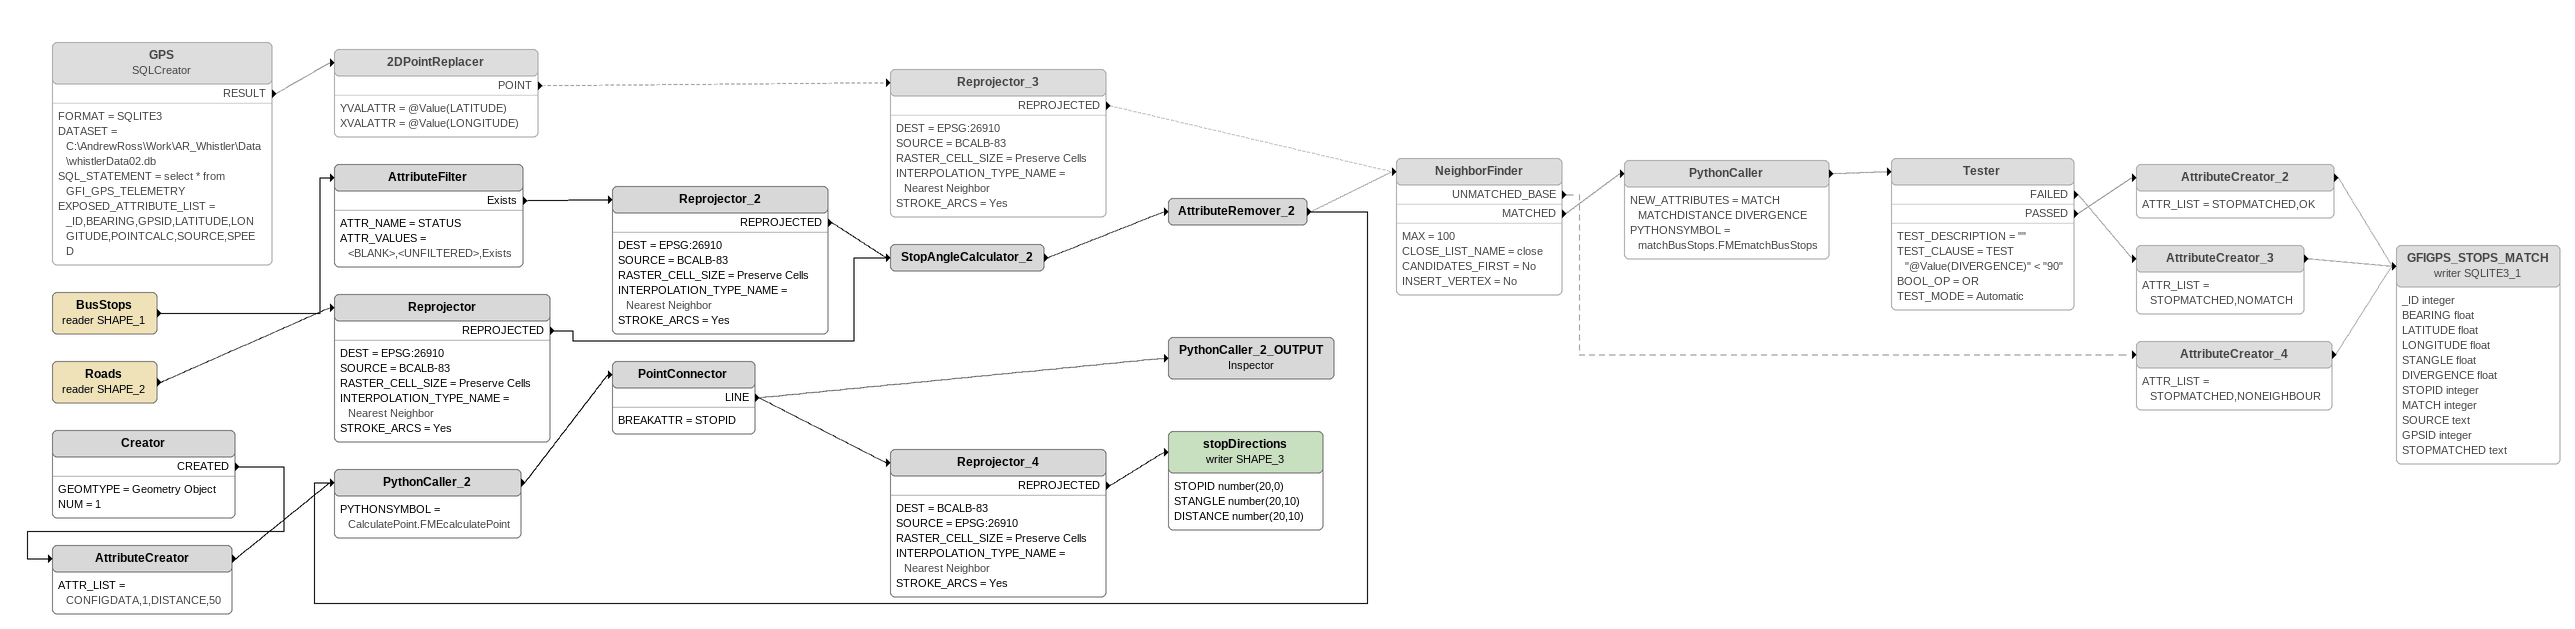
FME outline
GPS: SQLCreator [off]
    FORMAT = SQLITE3
    DATASET = C:\AndrewRoss\Work\AR_Whistler\Data\whistlerData02.db
    SQL_STATEMENT = select * from GFI_GPS_TELEMETRY
    EXPOSED_ATTRIBUTE_LIST = _ID,BEARING,GPSID,LATITUDE,LONGITUDE,POINTCALC,SOURCE,SPEED
    RESULT -> 2DPointReplacer [off]
2DPointReplacer [off]
    YVALATTR = @Value(LATITUDE)
    XVALATTR = @Value(LONGITUDE)
    POINT -> Reprojector_3 [off]
Reprojector_3 [off]
    DEST = EPSG:26910
    SOURCE = BCALB-83
    RASTER_CELL_SIZE = Preserve Cells
    INTERPOLATION_TYPE_NAME = Nearest Neighbor
    STROKE_ARCS = Yes
    REPROJECTED -> NeighborFinder [off]
BusStops (reader SHAPE_1)
    -> AttributeFilter
AttributeFilter
    ATTR_NAME = STATUS
    ATTR_VALUES = <BLANK>,<UNFILTERED>,Exists
    Exists -> Reprojector_2
Reprojector_2
    DEST = EPSG:26910
    SOURCE = BCALB-83
    RASTER_CELL_SIZE = Preserve Cells
    INTERPOLATION_TYPE_NAME = Nearest Neighbor
    STROKE_ARCS = Yes
    REPROJECTED -> StopAngleCalculator_2
Roads (reader SHAPE_2)
    -> Reprojector
Reprojector
    DEST = EPSG:26910
    SOURCE = BCALB-83
    RASTER_CELL_SIZE = Preserve Cells
    INTERPOLATION_TYPE_NAME = Nearest Neighbor
    STROKE_ARCS = Yes
    REPROJECTED -> StopAngleCalculator_2
StopAngleCalculator_2
    -> AttributeRemover_2
AttributeRemover_2
    -> NeighborFinder [off]
    -> PythonCaller_2
NeighborFinder [off]
    MAX = 100
    CLOSE_LIST_NAME = close
    CANDIDATES_FIRST = No
    INSERT_VERTEX = No
    UNMATCHED_BASE -> AttributeCreator_4 [off]
    MATCHED -> PythonCaller [off]
PythonCaller [off]
    NEW_ATTRIBUTES = MATCH MATCHDISTANCE DIVERGENCE
    PYTHONSYMBOL = matchBusStops.FMEmatchBusStops
    -> Tester [off]
Tester [off]
    TEST_DESCRIPTION = ""
    TEST_CLAUSE = TEST "@Value(DIVERGENCE)" < "90"
    BOOL_OP = OR
    TEST_MODE = Automatic
    FAILED -> AttributeCreator_3 [off]
    PASSED -> AttributeCreator_2 [off]
AttributeCreator_2 [off]
    ATTR_LIST = STOPMATCHED,OK
    -> GFIGPS_STOPS_MATCH (writer SQLITE3_1) [off]
AttributeCreator_3 [off]
    ATTR_LIST = STOPMATCHED,NOMATCH
    -> GFIGPS_STOPS_MATCH (writer SQLITE3_1) [off]
AttributeCreator_4 [off]
    ATTR_LIST = STOPMATCHED,NONEIGHBOUR
    -> GFIGPS_STOPS_MATCH (writer SQLITE3_1) [off]
GFIGPS_STOPS_MATCH (writer SQLITE3_1) [off]
    attributes: _ID integer, BEARING float, LATITUDE float, LONGITUDE float, STANGLE float, DIVERGENCE float, STOPID integer, MATCH integer, SOURCE text, GPSID integer, STOPMATCHED text
Creator
    GEOMTYPE = Geometry Object
    NUM = 1
    CREATED -> AttributeCreator
AttributeCreator
    ATTR_LIST = CONFIGDATA,1,DISTANCE,50
    -> PythonCaller_2
PythonCaller_2
    PYTHONSYMBOL = CalculatePoint.FMEcalculatePoint
    -> PointConnector
PointConnector
    BREAKATTR = STOPID
    LINE -> PythonCaller_2_OUTPUT
    LINE -> Reprojector_4
PythonCaller_2_OUTPUT: Inspector
Reprojector_4
    DEST = BCALB-83
    SOURCE = EPSG:26910
    RASTER_CELL_SIZE = Preserve Cells
    INTERPOLATION_TYPE_NAME = Nearest Neighbor
    STROKE_ARCS = Yes
    REPROJECTED -> stopDirections (writer SHAPE_3)
stopDirections (writer SHAPE_3)
    attributes: STOPID number(20,0), STANGLE number(20,10), DISTANCE number(20,10)
